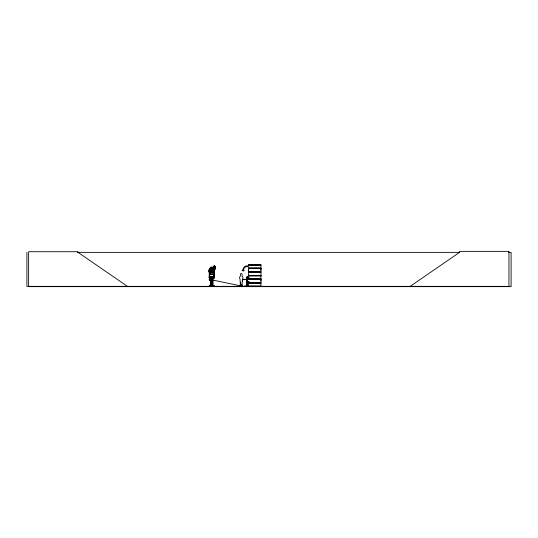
<?xml version="1.0" encoding="UTF-8"?>
<svg xmlns="http://www.w3.org/2000/svg" width="538" height="538" viewBox="0 0 538 538"><rect width="100%" height="100%" fill="white"/><g stroke="black" fill="none" stroke-linecap="round" stroke-linejoin="round"><path stroke-width="0.81" d="M214.279 270.372L212.591 268.428L210.876 268.401L209.215 270.372C207.681 272.383 213.794 276.962 209.161 272.282L209.161 270.332L210.876 268.381L212.618 268.381L214.332 270.352L214.332 272.302L212.618 274.259L210.876 274.232L212.618 274.259M248.469 271.757L248.469 268.61L260.957 268.61L260.95 271.757L248.469 271.757L248.475 270.184M260.95 280.971L260.95 279.39L248.469 279.39M260.95 270.184L260.95 268.61M214.958 267.352L214.729 266.196L214.635 267.083L214.05 267.117L214.104 265.537L214.581 269.235L215.166 269.202L215.018 266.714L214.433 266.747L214.42 267.352L215.005 267.325L215.018 266.714M214.635 267.083L214.689 265.51L215.166 269.202M214.05 267.117L214.144 266.223L214.373 267.386M209.376 277.985L210.163 277.87L209.376 277.985L209.356 277.359L210.143 277.379L210.163 278.005M209.356 277.359L210.143 277.379M213.889 269.276L213.909 277.931L213.815 270.271M242.026 285.833L242.456 278.966A1.715 1.715 0 0 0 242.1 276.27L242.1 274.42A0.854 0.854 0 0 0 241.239 273.566A0.854 0.854 0 0 0 240.385 274.42L240.385 276.27A1.715 1.715 0 0 0 240.029 278.966L240.385 285.577L242.315 285.604M209.739 269.282L209.275 269.336L209.248 277.951L209.221 276.761L209.793 276.761M241.421 284.75L241.058 284.844L241.293 284.541M211.071 268.731L211.427 267.487L211.985 267.487L212.376 268.724M211.461 268.684L210.909 271.206L212.019 271.959L212.591 270.345L212.019 268.684L211.461 268.704M210.035 269.356L210.869 267.211M209.726 270.338L209.692 277.958L209.739 276.761M246.639 286.155L246.673 279.215L247.245 279.215L247.245 286.351M240.661 286.324L240.6 285.604M240.842 286.344L240.493 286.351M242.201 286.351L242.524 285.234L242.423 286.351L240.594 286.203M242.719 286.337L239.82 286.344M209.228 277.857L214.359 277.816M213.794 276.74L214.366 276.734M410.185 286.351L459.573 252.362L459.573 251.36L508.955 251.36L508.955 286.351L26.9 286.351L26.9 252.362M214.299 276.821L213.808 276.828M214.299 276.519L214.265 277.931L214.312 269.309L212.584 267.144L210.842 267.157L209.141 269.336L209.148 271.515M240.123 286.351L239.955 285.234L240.156 285.947M240.432 286.229L240.318 286.344M242.497 286.229L209.726 279.457M242.362 286.351L241.838 286.344L242.228 286.324M248.455 275.436L260.964 275.597M214.265 277.931L209.336 277.944M213.996 266.579L214.581 266.552M214.413 267.783L214.998 267.749M214.406 268.388L214.985 268.354M213.754 269.141L214.312 269.309L214.265 271.468M209.242 270.372L209.733 270.19M214.279 270.264L213.855 270.197M209.262 276.545L213.835 276.868M213.835 276.519L214.406 276.519M209.692 276.848L209.242 276.855M209.8 277.07L213.794 277.05M209.8 277.151L213.794 277.131M209.269 277.769L214.413 277.736M77.391 252.362L459.829 252.362M508.578 252.362L511.1 252.362L511.1 286.64L28.635 286.64L28.635 251.717L78.023 251.717L78.023 252.362L127.405 286.351M248.462 264.81L260.964 264.81M248.462 264.938L260.964 264.938L260.95 267.978L248.469 267.978M248.475 265.126L260.95 265.126M248.428 268.193L260.997 268.193M248.428 268.388L260.997 268.388M248.428 271.979L260.997 271.979M248.428 272.174L260.997 272.174M248.475 275.348L260.95 275.348L260.95 272.396L248.469 272.396L248.469 275.429L260.964 275.436M248.462 275.725L260.964 275.725L260.95 278.758L248.469 278.758M248.475 275.907L260.95 275.907M249.107 276.962L246.808 276.909L246.781 286.351M246.808 277.016L247.305 277.016M246.808 277.373L249.107 277.426M246.808 277.48L247.305 277.48L247.305 276.909M248.428 278.98L260.997 278.98M248.428 279.175L260.997 279.175M242.658 279.35L246.229 279.35M242.658 279.639L246.229 279.639M246.673 279.78L247.245 279.78M246.673 279.928L247.245 279.928M246.808 281.482L247.305 281.482M246.808 281.535L249.107 281.535M246.808 281.946L249.107 281.999M246.808 282.053L247.305 282.053M248.469 282.544L260.957 282.544L260.957 279.39M248.428 282.759L260.997 282.759M248.428 282.954L260.997 282.954M209.248 285.732L214.386 285.752M240.668 285.806L241.811 285.806M209.248 285.947L214.386 285.947M239.955 285.947L242.524 285.947M260.95 286.129L244.393 286.155L260.964 286.223L260.95 283.176L248.469 283.176L248.455 286.344M209.954 279.498C207.85 279.861 211.118 281.549 210.338 279.619M214.258 269.33L212.557 267.204L213.404 269.336M214.433 266.747L214.581 269.235M240.688 282.161L240.768 283.634M212.591 268.455L213.425 270.345L213.425 271.811L212.315 272.968L211.185 272.968L210.055 271.811L210.055 270.345L210.903 268.455M247.164 277.48L247.137 286.351M245.913 286.351L235.624 286.351M242.181 285.604L242.181 286.082M241.636 285.947L241.636 284.447L240.849 284.447L240.849 285.947M240.728 285.604L240.728 286.082M212.833 286.351L212.887 277.783L212.315 277.783L212.315 286.351M212.786 277.783L212.786 286.351M212.423 277.783L212.423 286.351M211.205 277.776L211.205 286.344L211.313 277.776L210.741 277.776L210.741 286.344M210.849 277.776L210.849 286.344M242.443 280.049A1.143 1.143 0 0 1 242.261 281.428M248.3 265.98A4.317 4.317 0 0 0 242.867 270.157L242.147 270.157L243.183 271.159L244.225 270.157L243.506 270.157A3.605 3.605 0 0 1 248.919 267.036M209.235 279.424C209.975 281.717 211.172 277.837 209.235 279.424M210.479 269.726L211.38 271.199L210.432 272.719L211.669 271.475L212.907 272.719L211.972 271.192L212.887 269.773L211.69 270.903L210.479 269.726M247.5 279.101L246.229 279.101L246.229 279.888L247.5 279.888L247.5 279.101"/></g></svg>
